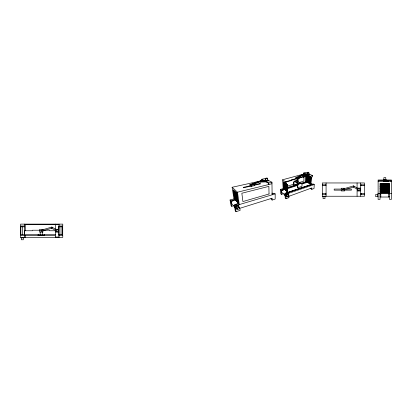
<?xml version="1.0" encoding="UTF-8"?>
<svg xmlns="http://www.w3.org/2000/svg" width="412" height="412" viewBox="0 0 412 412"><rect width="100%" height="100%" fill="white"/><g stroke="black" fill="none" stroke-linecap="round" stroke-linejoin="round"><path stroke-width="0.62" d="M326.072 196.241L326.072 182.959M381.502 183.448L381.502 192.929L382.367 192.929L382.367 183.448M391.4 193.429L391.4 179.998L378.113 179.998L378.113 199.387L380.024 199.387L380.024 183.448L389.494 183.448L389.494 199.387L391.4 199.387L391.4 193.429L389.494 193.429M298.762 177.304L299.416 177.69L299.416 178.381L297.119 179.04L295.888 178.272L295.883 177.582L302.882 174.405M308.475 175.667L303.273 177.155L303.021 176.588L299.323 177.634M307.594 175.208L303.181 175.368L303.186 175.085L307.079 174.946M303.273 177.155L303.021 176.588M303.556 174.832L303.567 174.544A0.572 0.572 0 0 0 302.944 174.503L303.314 174.559M304.993 173.859L303.762 174.055L303.783 172.952L305.992 172.37L307.342 173.045M303.938 174.147L303.953 173.318L310.076 176.501L309.773 183.762L310.195 184.01L310.499 177.392M303.963 176.959L303.876 181.095L299.246 182.516M297.938 183.726L293.89 184.983L293.478 184.694L293.586 182.15A2.163 2.163 0 0 1 294.055 181.44L296.213 180.564A1.107 1.107 0 0 1 297.114 180.647M293.89 184.983L293.998 182.428A2.184 2.184 0 0 1 294.472 181.718L296.63 180.837A1.236 1.236 0 0 1 297.119 180.786M306.245 176.305L306.07 182.228L305.467 181.867L305.611 176.485M307.321 173.612L306.477 174.142L307.877 174.863L309.654 174.364L308.846 173.653M306.595 182.063L306.801 176.145M307.218 176.027L307.017 182.135L306.621 181.898M308.887 172.499L308.433 172.262A1.926 1.926 0 0 0 307.764 172.252L307.707 172.268A0.67 0.67 0 0 0 307.404 172.386L307.311 173.952L307.759 174.204A1.864 1.864 0 0 0 308.433 174.214L308.49 174.204A0.649 0.649 0 0 0 308.789 174.08L308.84 172.633A0.664 0.664 0 0 1 308.547 172.752L308.485 172.772A1.926 1.926 0 0 1 307.81 172.762M307.342 175.991L307.131 182.202L307.532 182.439L307.754 176.187M307.877 174.863L306.487 173.838M307.872 176.254L307.651 182.506L308.052 182.748L308.289 176.47M301.079 183.196L301.538 183.489A1.174 1.174 0 0 1 301.981 184.488L301.981 186.342L297.768 187.733L297.325 187.419L297.474 184.787A2.338 2.338 0 0 1 297.964 184.051L300.173 183.108M308.413 176.537L308.171 182.815L308.583 183.057L308.84 176.511M297.768 187.733L297.922 185.091A2.354 2.354 0 0 1 298.412 184.349L300.631 183.402A1.107 1.107 0 0 1 301.548 183.469M309.093 175.986L309.072 176.444L308.531 176.599L308.562 175.713M309.149 176.48L308.701 183.129L309.113 183.371L309.577 176.707M309.942 177.052L309.654 183.69L309.237 183.443L309.7 176.769M309.659 174.204L312.564 175.656L312.502 176.8L310.236 177.474L310.288 176.315L303.783 172.952M310.627 177.412L310.318 184.082L310.746 184.334L311.256 177.582L310.818 177.356M310.746 184.334L311.256 177.582M310.89 188.258L310.864 188.753L311.802 189.345L314.021 188.536L314.274 184.525L313.311 183.973L284.975 193.547L285.222 197.961L286.031 198.728L288.91 197.678L288.858 196.426M311.802 189.345L311.879 187.903L288.92 196.308A1.143 1.143 0 0 1 288.41 196.869A0.659 0.659 0 0 1 287.648 196.879M267.064 178.092L267.63 178.339L267.486 180.456A1.483 1.483 0 0 1 267.151 180.554A2.766 2.766 0 0 1 266.389 180.585L265.74 180.322L265.874 178.205A1.56 1.56 0 0 1 266.142 178.128A2.802 2.802 0 0 1 267.064 178.092M267.63 178.381L267.429 178.556A1.54 1.54 0 0 1 267.089 178.648A2.894 2.894 0 0 1 266.327 178.679L265.673 178.417M251.583 184.586L251.696 184.035L260.049 180.899A1.401 1.401 0 0 1 260.714 180.883L260.909 180.986M252.407 184.159L252.371 184.185A0.628 0.628 0 0 1 251.923 184.221L251.876 184.2A0.628 0.628 0 0 0 252.329 184.133L252.407 184.087M236.591 206.937L236.38 207.71A0.778 0.778 0 0 0 236.555 208.091L237.374 209.059A0.778 0.778 0 0 1 237.204 208.673L237.415 207.895M239.14 208.776L239.351 208.003A0.778 0.778 0 0 0 239.166 207.597L238.327 206.654M297.449 177.201L297.845 177.196M297.84 177.263L297.479 177.284M302.959 174.477L303.325 174.487M260.801 181.522L260.909 181.043L260.801 181.522L252.566 184.674A1.457 1.457 0 0 1 251.866 184.736L251.583 184.252M297.994 177.69L303.489 174.637L297.938 177.412A0.948 0.948 0 0 1 297.361 177.418L297.361 177.716A0.922 0.922 0 0 0 297.938 177.711L297.994 177.392M282.333 190.061L282.132 190.164A1.581 1.581 0 0 0 281.54 190.802L281.401 191.446A0.855 0.855 0 0 0 281.581 191.93M260.76 181.151L252.494 184.293A1.504 1.504 0 0 1 251.83 184.339L251.701 184.313M288.477 195.257L288.24 193.82L286.041 194.577L286.149 196.725L287.318 196.539M252.525 184.689L252.535 184.277M286.041 194.577L288.426 193.98M284.975 193.547L285.799 194.284L314.274 184.525M287.684 192.064L287.597 184.684L286.973 184.463L287.308 191.745L287.684 192.064L287.36 184.751L286.973 184.463M285.047 182.995L285.428 190.153L285.784 190.457L285.413 183.273L283.482 181.805L283.925 189.226L283.178 188.588L280.397 189.458L280.711 193.692L281.432 194.376L283.317 193.743M258.793 181.368L232.105 187.275L237.461 192.213L239.254 204.599L238.445 203.729L234.289 204.944L235.242 210.738L236.009 211.691L240.134 210.362L239.841 208.312L272.121 198.198L272.147 200.052L275.18 199.078L275.17 193.908L274.114 193.269L272.1 193.861M284.687 189.53L282.39 190.308A1.792 1.792 0 0 0 281.72 191.039L281.561 191.765A0.942 0.942 0 0 0 281.844 192.404L285.047 195.324M287.761 188.547L297.315 185.503M301.945 184.03L307.326 182.315M280.397 189.458L281.128 190.112L284.223 189.134M287.741 188.021L297.407 184.962M301.692 183.608L306.791 182.001M287.715 187.429L297.763 184.282M301.131 183.227L305.467 181.867M239.12 207.545L238.641 205.289L235.458 206.247L235.916 209.069L237.25 208.91M287.653 186.07L293.473 184.288M295.883 177.582L297.119 178.339L297.124 182.125L297.552 182.403L298.206 182.202L298.2 178.731M235.458 206.247L238.816 205.485M51.588 227.12L41.087 230.241A0.541 0.541 0 0 0 40.721 230.911A0.541 0.541 0 0 0 41.396 231.276L51.897 228.155A0.541 0.541 0 0 0 52.2 227.357A0.541 0.541 0 0 0 51.351 227.264A0.541 0.541 0 0 0 51.474 228.109L55.316 230.262M286.86 184.375L286.484 184.087L286.829 191.343L287.2 191.657L286.86 184.375L286.484 184.087M234.289 204.944L235.056 205.851L275.17 193.908M286.371 184.004L286 183.716L286.361 190.941L286.726 191.25L286.371 184.004L286 183.716M233.295 190.045L235.108 199.727L233.625 190.354L233.135 189.891L234.696 199.681L234.006 198.934L230.045 199.98L231.029 205.506L231.698 206.335L233.532 205.789M285.892 183.634L285.521 183.355L285.892 190.545L286.252 190.854L285.892 183.634L285.521 183.355M238.419 203.543L235.916 204.275A2.333 2.333 0 0 0 235.103 204.707M272.1 193.697L272.322 193.63A1.148 1.148 0 0 1 272.94 193.609M310.288 176.315L312.564 175.656M291.464 180.291L296.733 178.798M299.416 178.03L303.016 177.011M296.254 178.499L291.217 179.92L291.469 180.523L286.082 182.063L286.134 183.103L285.454 183.304L285.377 181.805L282.627 179.761L303.762 174.055M297.119 178.339L299.416 177.69M285.377 181.805L291.459 180.08M303.278 176.733L307.97 175.404M307.888 174.554L309.664 174.06M235.468 200.114L232.868 200.824A2.184 2.184 0 0 0 231.807 201.494L231.364 202.91A1.329 1.329 0 0 0 231.647 203.533L234.629 207.102M230.045 199.98L230.715 200.768L234.989 199.599M237.461 192.213L271.971 183.731M263.433 180.482L261.857 180.688L261.785 179.251L268.779 182.98L271.951 182.222L272.116 194.819M251.552 184.205L249.914 184.576L250.002 185.493L251.258 186.363L254.513 185.596L254.441 184.679L253.735 184.226M250.882 186.1L243.677 187.784L243.204 187.409L250.372 185.745M254.482 185.256L260.441 183.86L259.895 183.541L254.451 184.803M249.914 184.576L251.176 185.436L254.441 184.679M265.725 179.936L264.731 180.157L264.746 180.554L266.25 181.352L268.717 180.791L268.706 180.389L267.671 179.869M264.731 180.157L266.234 180.95L268.706 180.389M260.822 180.919L261.857 180.688M261.785 179.251L264.828 178.597L265.694 179.04M303.562 174.734L306.482 174.631M265.41 181.548L260.394 181.718L260.415 182.099L266.07 181.898M260.935 181.332L264.767 181.198M384.242 180.544L384.587 180.544M385.014 180.544L388.403 180.544M384.612 181.141L384.993 181.141M378.113 181.537L391.4 181.537M326.072 184.864L322.302 184.864L322.302 182.959L364.471 182.959L364.471 184.864L360.701 184.864M326.072 185.642L322.354 185.642L322.349 193.558L326.072 193.558M360.701 185.642L364.419 185.642L364.429 193.558L360.701 193.558M380.024 186.703L380.384 186.703M389.062 186.703L389.494 186.703M380.024 188.778L380.384 188.778M389.062 188.778L389.494 188.778M341.275 189.062L334.183 189.062L334.183 190.138L341.275 190.138M346.657 189.062L351.39 189.062L351.39 190.138L344.612 190.138M380.024 191.333L380.384 191.333M389.062 191.333L389.494 191.333M378.113 193.429L380.024 193.429M378.113 193.923L377.701 193.923L377.701 196.782L378.113 196.782M380.024 193.872L380.801 193.872M388.712 193.872L389.494 193.872M326.072 194.335L322.302 194.335L322.302 196.241L364.471 196.241L364.471 194.335L360.701 194.335M377.701 194.387L375.744 194.387L375.744 196.313M375.744 196.313L377.701 196.313M380.024 196.833L380.801 196.833M388.712 196.833L389.494 196.833M380.801 197.024L388.712 197.024M55.378 224.494L58.998 224.494M55.579 224.684L25.261 224.684L25.261 230.756M24.432 226.023L20.6 226.023L20.6 224.113L62.768 224.113L62.768 226.023L58.937 226.023M58.695 226.451L58.998 226.451M24.735 226.801L20.652 226.801L20.641 234.711L38.656 234.711M58.633 226.801L62.717 226.801L62.727 234.711L58.633 234.711M58.695 227.316L58.998 227.316M58.695 227.568L58.998 227.568M58.695 228.428L58.998 228.428M58.695 228.681L58.998 228.681M58.695 229.546L58.998 229.546M58.695 229.798L58.998 229.798M39.49 230.215L32.476 230.215L32.476 230.756L24.37 230.756L24.37 224.113M43.95 230.215L49.687 230.215L49.687 230.756L55.702 230.756M24.37 230.663L24.674 230.663M58.695 230.663L58.998 230.663M58.695 230.916L58.998 230.916M58.695 231.781L58.998 231.781M58.695 232.033L58.998 232.033M58.695 232.893L58.998 232.893M58.695 233.146L58.998 233.146M58.695 234.011L58.998 234.011M58.695 234.263L58.998 234.263M44.105 234.711L55.605 234.711M58.695 235.128L58.998 235.128M55.115 235.494L20.6 235.494L20.6 237.4L62.768 237.4L62.768 235.494L58.937 235.494M55.378 237.018L58.998 237.018M307.81 172.762L307.357 172.489M297.346 177.711L297.33 177.407M260.569 180.945L260.616 180.976A0.603 0.603 0 0 0 260.173 180.961L260.163 181.069A0.597 0.597 0 0 0 260.559 181.053M268.712 180.574L271.951 182.222M308.964 176.537L310.056 176.959M307.367 175.986L308.531 176.599M353.707 186.008L357.08 187.898M353.378 187.063L357.08 189.139M52.005 227.167L55.296 229.01M310.967 183.407L312.451 184.262A0.742 0.742 0 0 0 311.915 184.262L285.974 192.996A1.782 1.782 0 0 0 285.274 193.449M272.09 193.048L272.986 193.599M296.213 180.564L297.119 181.146M298.206 181.847L300.631 183.402M252.402 184.051L252.34 184.01A0.628 0.628 0 0 0 251.928 184.035L251.861 184.185M294.817 180.976L299.2 183.85M298.159 183.87L295.244 181.934L295.234 181.249M272.147 200.052L271.127 199.357L271.111 198.517M293.442 182.877L293.854 183.16M297.315 185.544L297.763 185.853M287.942 194.788L288.817 195.556M233.995 198.919L232.105 187.275M259.874 181.95L260.121 182.078A1.411 1.411 0 0 0 260.415 182.094M230.715 200.768L231.698 206.335M235.056 205.851L236.009 211.691M235.633 206.443L236.086 209.275M234.155 190.859L235.633 200.289L235.968 200.649L234.495 191.183M234.057 190.766L235.535 200.186L235.206 199.83L233.722 190.447L236.936 193.501L238.445 203.729M234.598 191.276L236.066 200.757L236.406 201.123L234.943 191.606M235.041 191.704L236.503 201.226L236.849 201.597L235.391 192.033M235.494 192.131L236.952 201.705L237.302 202.081L235.849 192.466M235.952 192.564L237.405 202.194L237.755 202.57L236.313 192.909M236.782 193.352L238.218 203.07L237.858 202.683L236.416 193.007M251.176 185.436L251.258 186.363M281.128 190.112L281.432 194.376M282.627 179.761L283.178 188.588M283.657 181.934L284.074 189.01L284.419 189.299L284.012 182.207M284.115 182.284L284.522 189.386L284.867 189.68L284.476 182.557M259.895 183.541L259.921 183.984M284.939 182.913L285.325 190.066L284.97 189.767L284.579 182.634M285.799 194.284L286.031 198.728M286.222 194.742L286.33 196.89M262.042 180.791L261.991 179.709L268.572 183.242L268.815 184.504L268.779 182.98M266.234 180.95L266.25 181.352M297.536 178.916L297.552 182.403M391.019 181.537L391.019 180.379L378.494 180.379L378.494 181.537M389.062 183.448L389.062 192.929L388.202 192.929L388.202 183.448M388.712 197.018L388.712 193.686L380.801 193.681L380.801 197.018M388.418 180.667L388.418 181.064M387.95 183.448L387.95 192.929L387.084 192.929L387.084 183.448M386.832 183.448L386.832 192.929L385.967 192.929L385.967 183.448M386.235 179.998L386.235 179.581L383.371 179.581L383.371 179.998M386.09 181.064L386.09 181.537M385.766 179.581L385.766 177.624L383.845 177.624L383.84 179.581M385.714 183.448L385.714 192.929L384.849 192.929L384.849 183.448M385.272 180.667L385.272 181.064M385.014 180.379L385.014 180.667M384.587 180.379L384.587 180.667M384.597 183.448L384.597 192.929L383.737 192.929L383.737 183.448M384.54 180.667L384.54 181.064M384.262 180.667L384.262 181.064L388.346 181.064L388.346 180.667L383.423 180.626L383.423 181.537M383.484 183.448L383.484 192.929L382.619 192.929L382.619 183.448M381.249 183.448L381.249 192.929L380.384 192.929L380.384 183.448M364.239 184.864L364.239 185.642M364.239 193.558L364.239 194.335M361.273 184.864L361.273 185.642M361.273 193.558L361.273 194.335M360.701 182.959L360.701 196.241M357.08 182.959L357.08 196.241M344.612 188.542L344.612 188.263L341.275 188.263L341.275 190.936L344.612 190.936L344.612 189.669M325.501 184.864L325.501 185.642M325.501 193.558L325.501 194.335M325.449 196.241L325.449 196.658L322.591 196.658L322.591 196.241M324.98 196.658L324.98 198.615L323.059 198.615L323.054 196.658M322.539 184.864L322.539 185.642M322.539 193.558L322.539 194.335M62.531 226.023L62.531 235.494M61.053 226.801L61.053 234.711M58.998 224.113L58.998 237.4M55.378 224.113L55.378 237.4M42.287 232.038L42.287 235.561M40.191 232.038L40.191 235.561M25.261 235.494L25.261 237.4M24.37 235.494L24.37 237.4M23.747 237.4L23.747 237.817L20.883 237.817L20.883 237.4M23.278 237.4L23.278 239.769L21.357 239.769L21.352 237.4M22.315 226.801L22.315 234.711M20.832 226.023L20.832 235.494M300.178 183.124A1.107 1.107 0 0 1 301.09 183.18M288.822 195.546A0.567 0.567 0 0 1 288.966 196.076M288.833 195.53A0.659 0.659 0 0 0 288.101 195.561A1.143 1.143 0 0 0 287.571 196.107L287.504 196.472A0.546 0.546 0 0 0 287.664 196.859L286.803 196.071A0.546 0.546 0 0 1 286.644 195.695L286.706 195.334A1.123 1.123 0 0 1 287.21 194.773A0.654 0.654 0 0 1 287.957 194.763M303.175 175.358A0.803 0.803 0 0 1 302.758 175.296M312.203 184.344A0.731 0.731 0 0 0 311.905 184.385L285.979 193.14A1.499 1.499 0 0 0 285.593 193.341M284.98 195.37A1.246 1.246 0 0 1 285.047 193.861M285.032 195.103A1.076 1.076 0 0 1 285.032 194.093M282.338 190.071A1.03 1.03 0 0 1 283.111 190.02M231.343 202.725A1.205 1.205 0 0 1 231.287 202.519L231.678 201.272A1.926 1.926 0 0 1 232.615 200.685M232.615 200.69A1.679 1.679 0 0 1 233.455 200.659M237.518 207.947A1.138 1.138 0 0 1 239.207 207.54M239.032 208.719A1.138 1.138 0 0 1 237.327 209.116M234.608 207.118A1.478 1.478 0 0 1 234.428 205.691M236.689 206.989A1.128 1.128 0 0 1 238.368 206.597M40.984 230.72L41.488 230.818L40.989 230.694M51.485 227.599L51.994 227.671L51.485 227.599M342.691 189.561L343.196 189.638L342.691 189.561M353.192 186.445L353.697 186.518L353.192 186.445M353.29 185.961L342.789 189.082A0.541 0.541 0 0 0 342.423 189.752A0.541 0.541 0 0 0 343.098 190.117L353.599 186.997A0.541 0.541 0 0 0 353.959 186.327A0.541 0.541 0 0 0 353.29 185.961M269.046 193.985L242.91 201.556L241.844 193.243L268.861 186.368L269.046 193.985M360.361 188.124L357.503 188.124L357.503 190.983L360.361 190.983L360.361 188.124M58.659 229.283L55.795 229.283L55.795 232.141L58.659 232.141L58.659 229.283M42.91 229.422L39.573 229.422L39.573 232.09L42.91 232.09L42.91 229.422M24.674 230.916L24.37 230.916L24.37 231.781L24.674 231.781L24.674 230.916M24.674 232.033L24.37 232.033L24.37 232.893L24.674 232.893L24.674 232.033M24.674 233.146L24.37 233.146L24.37 234.011L24.674 234.011L24.674 233.146M24.674 234.263L24.37 234.263L24.37 235.128L24.674 235.128L24.674 234.263M44.362 234.608L38.115 234.608L38.115 235.561L44.362 235.561L44.362 234.608M358.45 190.39A0.963 0.963 0 0 0 359.892 189.556A0.963 0.963 0 0 0 358.45 188.722A0.963 0.963 0 0 0 358.45 190.39M56.743 231.544A0.963 0.963 0 0 0 58.19 230.71A0.963 0.963 0 0 0 56.743 229.875A0.963 0.963 0 0 0 56.743 231.544"/></g></svg>
